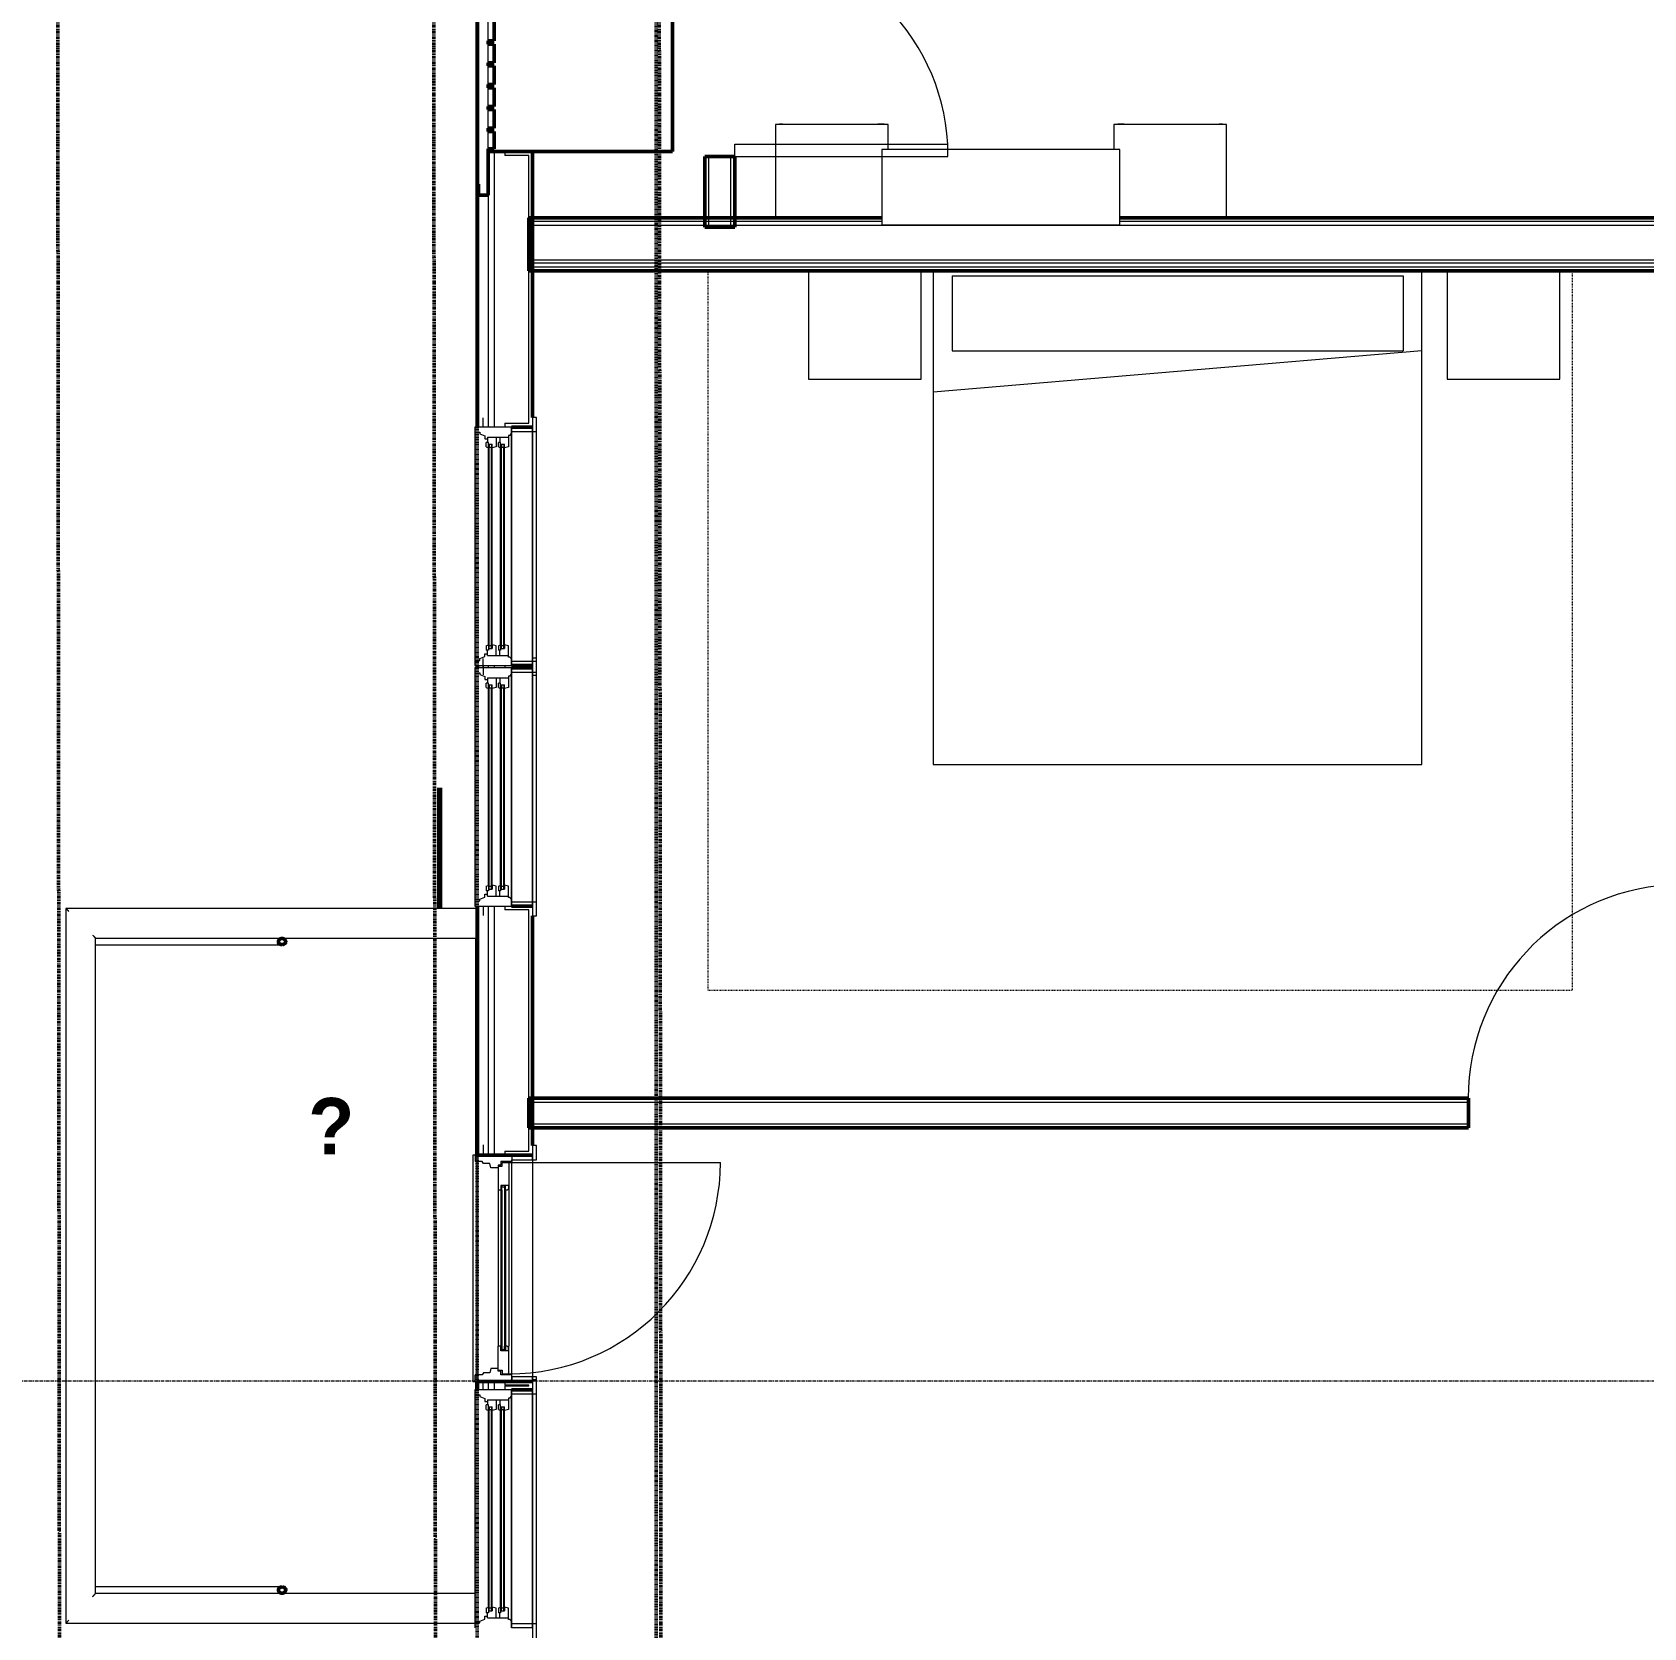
# Model space of a CAD drawing. Header units: inches. Extents: x -4217 to -1814, y 9706 to 12425.
# Drawn here: x -3931.7 to -3674.5, y 10127.8 to 10382.4 of the extents above; entities that cross this region are included whole.
import ezdxf

# ---------------------------------------------------------------- set-up
doc = ezdxf.new("R2010")
doc.units = ezdxf.units.IN
doc.header["$MEASUREMENT"] = 0
for name, pattern in [('Dash', [0.25, 0.125, -0.125]), ('Dash 1_16_', [0.125, 0.0625, -0.0625]), ('Double Dash 3_8_', [1, 0.375, -0.125, 0.125, -0.125, 0.125, -0.125]), ('Grid Line 1_2_', [0.875, 0.5, -0.125, 0.125, -0.125])]:
    doc.linetypes.add(name, pattern=pattern)
for name, color, linetype, lineweight in [('A-ANNO-DIMS', 211, 'Continuous', 9), ('A-ANNO-DIMS-96', 211, 'Continuous', 9), ('A-AREA-1', 130, 'Continuous', 70), ('A-AREA-IDEN', 2, 'Continuous', 9), ('A-DOOR-1', 7, 'Continuous', 9), ('A-DOOR-2', 50, 'Continuous', 20), ('A-DOOR-FRAM-1', 50, 'Continuous', 20), ('A-DOOR-FRAM-2', 7, 'Continuous', 9), ('A-DOOR-GLAZ-1', 7, 'Continuous', 9), ('A-FLOR-1', 10, 'Continuous', 13), ('A-FLOR-HRAL-1', 7, 'Continuous', 9), ('A-GENM-2', 7, 'Continuous', 9), ('A-GENM-3', 250, 'Continuous', 50), ('A-GLAZ-2', 250, 'Continuous', 50), ('A-GLAZ-3', 7, 'Continuous', 9), ('A-GLAZ-4', 50, 'Continuous', 20), ('A-WALL', 113, 'Continuous', 13), ('A-WALL-3', 250, 'Continuous', 50), ('A-WALL-4', 10, 'Continuous', 13), ('C-PROP-LINE-1', 250, 'Double Dash 3_8_', 50), ('C-PROP-LINE-2', 91, 'Dash 1_16_', 50), ('I-FURN-1', 7, 'Continuous', 9), ('I-FURN-HDLN-1', 7, 'Dash', 9), ('I-WALL-3', 2, 'Continuous', 50), ('S-GRID-1', 1, 'Grid Line 1_2_', 9)]:
    doc.layers.add(name, color=color, linetype=linetype, lineweight=lineweight)
doc.styles.add('Century Gothic', font='ufonts.com_century-gothic.ttf', dxfattribs={"height": 9})
doc.styles.add('Century Gothic_B', font='GOTHICB.TTF', dxfattribs={"height": 9})
doc.dimstyles.new('OD__1_8__Tol__', dxfattribs={"dimscale": 12, "dimtxt": 9.397514, "dimasz": 1, "dimexe": 0.75, "dimexo": 0.5, "dimgap": 0.125, "dimtad": 1, "dimdec": 3, "dimrnd": 0.125, "dimzin": 3, "dimdsep": 46, "dimlunit": 4, "dimtxsty": 'Century Gothic', "dimblk1": 'OBLIQUE', "dimblk2": 'OBLIQUE', "dimsah": 1, "dimcen": 0.09, "dimdle": 0.75, "dimazin": 0, "dimtfac": 1, "dimtdec": 4, "dimtix": 1, "dimtmove": 0, "dimatfit": 3, "dimfxl": 1, "dimtvp": 1, "dimtfill": 1, "dimfrac": 2, "dimtolj": 1, "dimtzin": 0, "dimarcsym": 2})

# ---------------------------------------------------------------- blocks, each defined once
blk = doc.blocks.new('DIMBLOCK7-FLOOR PLAN - 2ND FLOOR')
at = {"layer": 'A-ANNO-DIMS-96'}
for p, q in [((-4043.68, 9973.94), (-4043.68, 12124.84)), ((-3862.29, 12115.84), (-4052.68, 12115.84)), ((-4043.68, 12115.84), (-3862.29, 12115.84)), ((-3862.29, 9982.94), (-4052.68, 9982.94)), ((-4043.68, 9982.94), (-3862.29, 9982.94))]:
    blk.add_line(p, q, dxfattribs=at)
at = {"layer": 'A-ANNO-DIMS-96', "lineweight": 50}
for p, q in [((-4043.68, 12115.84), (-4049.68, 12121.84)), ((-4043.68, 12115.84), (-4037.68, 12109.84)), ((-4043.68, 9982.94), (-4049.68, 9988.94)), ((-4043.68, 9982.94), (-4037.68, 9976.94))]:
    blk.add_line(p, q, dxfattribs=at)
at = {"layer": 'A-ANNO-DIMS-96', "color": 0, "insert": (-4056.71, 11015.16), "char_height": 9, "width": 82.1611, "attachment_point": 1, "rotation": 90, "line_spacing_factor": 0.984502, "style": 'Century Gothic', "bg_fill": 3, "box_fill_scale": 1.25, "bg_fill_color": 256, "bg_fill_true_color": 13158600, "bg_fill_transparency": 0}
blk.add_mtext('177\' - 8 7/8"', dxfattribs=at)
blk = doc.blocks.new('_Oblique')
at = {"color": 0, "linetype": 'ByBlock', "lineweight": -2}
blk.add_line((-0.5, -0.5), (0.5, 0.5), dxfattribs=at)

msp = doc.modelspace()

# ---------------------------------------------------------------- linework, layer by layer
at = {"layer": 'A-DOOR-1'}
for centre, start, end in [((-3819.59725, 10362.5894), 3.365687, 90), ((-3668.45443, 10212.3394), 93.365687, 180)]:
    msp.add_arc(centre, 34.06659, start, end, dxfattribs=at)
at = {"layer": 'A-DOOR-2'}
for p, q in [((-3819.59725, 10364.5894), (-3785.58941, 10364.5894)), ((-3819.59725, 10362.5894), (-3819.59725, 10364.5894)), ((-3785.58941, 10362.5894), (-3785.58941, 10364.5894)), ((-3819.59725, 10362.5894), (-3785.58941, 10362.5894))]:
    msp.add_line(p, q, dxfattribs=at)
at = {"layer": 'A-DOOR-FRAM-2'}
for p, q in [((-3851.84874, 10204.7644), (-3851.84874, 10202.5144)), ((-3851.22374, 10204.7644), (-3851.84874, 10204.7644)), ((-3851.22374, 10202.5144), (-3851.22374, 10204.7644)), ((-3851.84874, 10202.5144), (-3851.84874, 10203.1394)), ((-3851.84874, 10202.5144), (-3851.22374, 10202.5144)), ((-3851.84874, 10167.37611), (-3851.84874, 10167.8894)), ((-3851.84874, 10167.8894), (-3851.84874, 10167.37611)), ((-3851.22374, 10167.8894), (-3851.84874, 10167.8894)), ((-3851.22374, 10167.37611), (-3851.22374, 10167.8894))]:
    msp.add_line(p, q, dxfattribs=at)
at = {"layer": 'A-GENM-3'}
msp.add_line((-3829.53624, 10363.3894), (-3829.53624, 10391.2644), dxfattribs=at)
at = {"layer": 'A-GLAZ-3'}
for p, q in [((-3851.84874, 10320.97611), (-3851.84874, 10279.82768)), ((-3851.22374, 10320.97611), (-3851.84874, 10320.97611)), ((-3851.22374, 10279.82768), (-3851.22374, 10320.97611)), ((-3851.84874, 10281.45268), (-3851.84874, 10319.35111)), ((-3851.84874, 10318.72611), (-3851.22374, 10318.72611)), ((-3851.84874, 10282.57611), (-3851.84874, 10241.42768)), ((-3851.22374, 10282.57611), (-3851.84874, 10282.57611)), ((-3851.84874, 10282.07768), (-3851.22374, 10282.07768)), ((-3851.22374, 10241.42768), (-3851.22374, 10282.57611)), ((-3851.84874, 10243.05268), (-3851.84874, 10280.95111)), ((-3851.84874, 10280.32611), (-3851.22374, 10280.32611)), ((-3851.84874, 10279.82768), (-3851.22374, 10279.82768)), ((-3851.84874, 10243.67768), (-3851.22374, 10243.67768)), ((-3851.84874, 10241.42768), (-3851.22374, 10241.42768)), ((-3851.84874, 10167.37611), (-3851.84874, 10126.22768)), ((-3851.22374, 10167.37611), (-3851.84874, 10167.37611)), ((-3851.84874, 10127.85268), (-3851.84874, 10165.75111)), ((-3851.22374, 10126.22768), (-3851.22374, 10167.37611)), ((-3851.84874, 10165.12611), (-3851.22374, 10165.12611)), ((-3851.84874, 10128.47768), (-3851.22374, 10128.47768))]:
    msp.add_line(p, q, dxfattribs=at)
at = {"layer": 'A-WALL'}
for p, q in [((-3796.10752, 10352.2144), (-3852.47374, 10352.2144)), ((-3796.10752, 10351.5894), (-3852.47374, 10351.5894)), ((-3504.67374, 10352.2144), (-3758.10752, 10352.2144)), ((-3504.67374, 10351.5894), (-3758.10752, 10351.5894)), ((-3501.42374, 10346.0894), (-3852.47374, 10346.0894)), ((-3501.42374, 10345.5894), (-3852.47374, 10345.5894)), ((-3501.42374, 10344.9644), (-3852.47374, 10344.9644))]:
    msp.add_line(p, q, dxfattribs=at)
at = {"layer": 'A-WALL-3'}
for p, q in [((-3851.84874, 10320.97611), (-3851.84874, 10363.3894)), ((-3824.34725, 10362.5894), (-3824.34725, 10351.3394)), ((-3819.59725, 10362.5894), (-3824.34725, 10362.5894)), ((-3819.59725, 10351.3394), (-3819.59725, 10362.5894)), ((-3824.34725, 10351.3394), (-3819.59725, 10351.3394)), ((-3851.84874, 10204.7644), (-3851.84874, 10241.42768)), ((-3702.45443, 10212.3394), (-3852.47374, 10212.3394)), ((-3852.47374, 10212.3394), (-3852.47374, 10207.5894)), ((-3702.45443, 10207.5894), (-3702.45443, 10212.3394)), ((-3852.47374, 10207.5894), (-3702.45443, 10207.5894))]:
    msp.add_line(p, q, dxfattribs=at)
at = {"layer": 'A-WALL-4'}
for p, q in [((-3852.47374, 10320.03861), (-3852.47374, 10362.7644)), ((-3823.72225, 10351.3394), (-3823.72225, 10362.5894)), ((-3820.22225, 10351.3394), (-3820.22225, 10362.5894)), ((-3852.47374, 10203.8894), (-3852.47374, 10242.36518)), ((-3852.47374, 10211.7144), (-3702.45443, 10211.7144)), ((-3852.47374, 10208.2144), (-3702.45443, 10208.2144)), ((-3851.84874, 10202.5144), (-3851.84874, 10167.8894)), ((-3852.47374, 10166.43861), (-3852.47374, 10166.5144))]:
    msp.add_line(p, q, dxfattribs=at)
at = {"layer": 'C-PROP-LINE-1'}
msp.add_line((-3833.41046, 12088.68951), (-3830.99429, 9768.08086), dxfattribs=at)
at = {"layer": 'C-PROP-LINE-2'}
msp.add_line((-3832.16202, 10010.0894), (-3832.16202, 12088.5894), dxfattribs=at)
at = {"layer": 'I-FURN-1'}
for p, q in [((-3795.10752, 10367.7144), (-3813.10752, 10367.7144)), ((-3813.10752, 10367.7144), (-3813.10752, 10352.8394)), ((-3811.9579, 10367.74545), (-3812.44701, 10367.74545)), ((-3811.9579, 10367.71431), (-3811.9579, 10367.74545)), ((-3795.77042, 10367.7462), (-3796.76489, 10367.7462)), ((-3796.76489, 10367.7462), (-3796.76489, 10367.71431)), ((-3795.77042, 10367.71431), (-3795.77042, 10367.7462)), ((-3795.10752, 10363.7144), (-3795.10752, 10367.7144)), ((-3741.10752, 10367.7144), (-3759.10752, 10367.7144)), ((-3759.10752, 10367.7144), (-3759.10752, 10363.7144)), ((-3758.44461, 10367.7462), (-3758.44461, 10367.71431)), ((-3757.45014, 10367.7462), (-3758.44461, 10367.7462)), ((-3757.45014, 10367.71431), (-3757.45014, 10367.7462)), ((-3741.76802, 10367.74545), (-3742.25713, 10367.74545)), ((-3742.25713, 10367.74545), (-3742.25713, 10367.71431)), ((-3741.10752, 10352.8394), (-3741.10752, 10367.7144)), ((-3758.10752, 10363.7144), (-3796.10752, 10363.7144)), ((-3796.10752, 10363.7144), (-3796.10752, 10351.7144)), ((-3758.10752, 10351.7144), (-3758.10752, 10363.7144)), ((-3796.10752, 10351.7144), (-3758.10752, 10351.7144)), ((-3796.10752, 10351.5894), (-3796.10752, 10351.7144)), ((-3796.10752, 10351.7144), (-3758.10752, 10351.7144)), ((-3758.10752, 10351.5894), (-3796.10752, 10351.5894)), ((-3758.10752, 10351.7144), (-3758.10752, 10351.5894)), ((-3807.83788, 10344.3394), (-3807.83788, 10327.0894)), ((-3789.83788, 10327.0894), (-3789.83788, 10344.3394)), ((-3787.90604, 10344.3394), (-3787.90604, 10265.5894)), ((-3784.90604, 10343.5894), (-3784.90604, 10331.5894)), ((-3784.90604, 10343.5894), (-3712.90604, 10343.5894)), ((-3712.90604, 10343.5894), (-3712.90604, 10331.5894)), ((-3709.90604, 10265.5894), (-3709.90604, 10344.3394)), ((-3705.90604, 10344.3394), (-3705.90604, 10327.0894)), ((-3687.90604, 10327.0894), (-3687.90604, 10344.3394)), ((-3709.90604, 10331.5894), (-3787.90604, 10325.00978)), ((-3784.90604, 10331.5894), (-3712.90604, 10331.5894)), ((-3807.83788, 10327.0894), (-3789.83788, 10327.0894)), ((-3705.90604, 10327.0894), (-3687.90604, 10327.0894)), ((-3787.90604, 10265.5894), (-3709.90604, 10265.5894))]:
    msp.add_line(p, q, dxfattribs=at)
at = {"layer": 'I-FURN-HDLN-1'}
for p, q in [((-3823.90604, 10344.3394), (-3823.90604, 10229.5894)), ((-3685.90604, 10229.5894), (-3685.90604, 10344.3394)), ((-3823.90604, 10229.5894), (-3685.90604, 10229.5894))]:
    msp.add_line(p, q, dxfattribs=at)
at = {"layer": 'I-WALL-3'}
for p, q in [((-3796.10752, 10352.8394), (-3852.47374, 10352.8394)), ((-3852.47374, 10352.8394), (-3852.47374, 10344.3394)), ((-3505.29874, 10352.8394), (-3758.10752, 10352.8394)), ((-3852.47374, 10344.3394), (-3501.42374, 10344.3394))]:
    msp.add_line(p, q, dxfattribs=at)

# ---------------------------------------------------------------- texts
at = {"layer": 'A-AREA-IDEN', "insert": (-3887.67234, 10212.36932), "char_height": 9, "width": 8.787, "attachment_point": 1, "style": 'Century Gothic_B'}
msp.add_mtext('\\fCentury Gothic|b1|i0|c0|p34|;?', dxfattribs=at)

# ---------------------------------------------------------------- next in the draw order: dimensions: what is measured, and where the dimension line sits
at = {"layer": 'A-ANNO-DIMS'}
dim = msp.add_linear_dim(base=(-4043.67756, 12115.8394), p1=(-3856.28624, 9982.9394), p2=(-3856.28624, 12115.8394), angle=90, dimstyle='OD__1_8__Tol__', override={"dimpost": '<>', "dimfxl": 2132.9}, dxfattribs=at)
dim.commit()
dim.dimension.update_dxf_attribs({"geometry": 'DIMBLOCK7-FLOOR PLAN - 2ND FLOOR', "text_midpoint": (-4050.40257, 11049.3894)})

# ---------------------------------------------------------------- next in the draw order: linework, layer by layer
at = {"layer": 'A-AREA-1'}
msp.add_line((-3866.72374, 10261.83969), (-3866.72374, 10242.61292), dxfattribs=at)
at = {"layer": 'A-DOOR-1'}
msp.add_line((-3855.62999, 10202.0769), (-3821.87999, 10202.0769), dxfattribs=at)
msp.add_arc((-3855.62999, 10202.0769), 33.75, 270, 0, dxfattribs=at)
at = {"layer": 'A-DOOR-2'}
for p, q in [((-3857.34849, 10201.46054), (-3856.703, 10201.46054)), ((-3857.34849, 10201.46054), (-3857.34849, 10197.6394)), ((-3856.703, 10201.46054), (-3856.69224, 10202.0769)), ((-3856.69224, 10202.0769), (-3855.62999, 10202.0769)), ((-3855.62999, 10202.0769), (-3855.62999, 10197.6394)), ((-3857.34874, 10197.6394), (-3857.34874, 10172.7644)), ((-3857.03624, 10197.6394), (-3857.34849, 10197.66974)), ((-3856.94224, 10197.6394), (-3857.03624, 10197.6394)), ((-3856.94224, 10198.3894), (-3856.94224, 10197.6394)), ((-3855.62999, 10198.3894), (-3856.94224, 10198.3894)), ((-3856.19224, 10197.6394), (-3856.19224, 10198.3894)), ((-3856.13024, 10197.6394), (-3856.19224, 10197.6394)), ((-3855.94424, 10197.6704), (-3856.13024, 10197.6394)), ((-3855.69224, 10197.87543), (-3855.94424, 10197.6704)), ((-3855.69224, 10198.3894), (-3855.69224, 10197.87543)), ((-3855.62999, 10198.3894), (-3855.69224, 10198.3894)), ((-3855.62999, 10197.6394), (-3855.62999, 10172.7644)), ((-3857.34849, 10168.94325), (-3857.34849, 10172.7644)), ((-3857.03624, 10172.7644), (-3857.34849, 10172.73405)), ((-3856.94224, 10172.7644), (-3857.03624, 10172.7644)), ((-3856.94224, 10172.0144), (-3856.94224, 10172.7644)), ((-3855.62999, 10172.0144), (-3856.94224, 10172.0144)), ((-3856.19224, 10172.7644), (-3856.19224, 10172.0144)), ((-3856.13024, 10172.7644), (-3856.19224, 10172.7644)), ((-3855.94424, 10172.7334), (-3856.13024, 10172.7644)), ((-3855.69224, 10172.52837), (-3855.94424, 10172.7334)), ((-3855.69224, 10172.0144), (-3855.69224, 10172.52837)), ((-3855.62999, 10172.0144), (-3855.69224, 10172.0144)), ((-3855.62999, 10168.3269), (-3855.62999, 10172.7644)), ((-3857.34849, 10168.94325), (-3856.703, 10168.94325)), ((-3856.703, 10168.94325), (-3856.69224, 10168.3269)), ((-3856.69224, 10168.3269), (-3855.62999, 10168.3269))]:
    msp.add_line(p, q, dxfattribs=at)
at = {"layer": 'A-DOOR-FRAM-1'}
for p, q in [((-3859.72374, 10204.8894), (-3859.72374, 10203.2644)), ((-3861.37999, 10203.2644), (-3861.37999, 10167.1394)), ((-3860.72374, 10203.2644), (-3861.37999, 10203.2644)), ((-3861.03624, 10203.2644), (-3855.16124, 10203.2644)), ((-3861.03624, 10203.2644), (-3861.03624, 10202.23315)), ((-3859.91459, 10202.23315), (-3861.03624, 10202.23315)), ((-3859.67389, 10201.8894), (-3859.91459, 10202.23315)), ((-3858.67274, 10201.8894), (-3859.67389, 10201.8894)), ((-3858.51756, 10201.2019), (-3858.67274, 10201.8894)), ((-3856.94324, 10201.6544), (-3857.38024, 10201.6544)), ((-3857.38024, 10201.6544), (-3857.38024, 10201.2019)), ((-3856.94324, 10202.23315), (-3856.94324, 10201.6544)), ((-3855.16124, 10202.23315), (-3856.94324, 10202.23315)), ((-3855.16124, 10203.2644), (-3855.16124, 10202.23315)), ((-3855.16124, 10203.1394), (-3855.16124, 10203.2644)), ((-3855.16124, 10167.8894), (-3855.16124, 10202.5144)), ((-3857.38024, 10201.2019), (-3858.51756, 10201.2019)), ((-3859.91459, 10168.17065), (-3861.03624, 10168.17065)), ((-3861.03624, 10167.1394), (-3861.03624, 10168.17065)), ((-3859.67389, 10168.5144), (-3859.91459, 10168.17065)), ((-3858.67274, 10168.5144), (-3859.67389, 10168.5144)), ((-3858.51756, 10169.2019), (-3858.67274, 10168.5144)), ((-3857.38024, 10169.2019), (-3858.51756, 10169.2019)), ((-3857.38024, 10168.7494), (-3857.38024, 10169.2019)), ((-3856.94324, 10168.7494), (-3857.38024, 10168.7494)), ((-3856.94324, 10168.17065), (-3856.94324, 10168.7494)), ((-3855.16124, 10168.17065), (-3856.94324, 10168.17065)), ((-3855.16124, 10167.1394), (-3855.16124, 10168.17065)), ((-3861.37999, 10167.1394), (-3860.72374, 10167.1394)), ((-3861.03624, 10167.1394), (-3855.16124, 10167.1394)), ((-3859.72374, 10165.81361), (-3859.72374, 10167.1394)), ((-3855.16124, 10167.5144), (-3855.16124, 10167.1394)), ((-3855.16124, 10167.1394), (-3855.16124, 10167.2644))]:
    msp.add_line(p, q, dxfattribs=at)
at = {"layer": 'A-DOOR-FRAM-2'}
for p, q in [((-3855.16124, 10203.1394), (-3855.16124, 10202.5144)), ((-3851.84874, 10203.1394), (-3855.16124, 10203.1394)), ((-3855.16124, 10202.5144), (-3851.84874, 10202.5144)), ((-3855.16124, 10167.8894), (-3855.16124, 10167.2644)), ((-3851.84874, 10167.8894), (-3855.16124, 10167.8894)), ((-3855.16124, 10167.2644), (-3851.84874, 10167.2644))]:
    msp.add_line(p, q, dxfattribs=at)
at = {"layer": 'A-DOOR-GLAZ-1'}
for p, q in [((-3856.94249, 10197.6394), (-3856.94249, 10172.7644)), ((-3856.78624, 10197.6394), (-3856.78624, 10198.3894)), ((-3856.78624, 10198.1794), (-3856.34874, 10198.1794)), ((-3856.78624, 10197.6394), (-3856.78624, 10172.7644)), ((-3856.34874, 10198.3894), (-3856.34874, 10197.6394)), ((-3856.34874, 10197.6394), (-3856.34874, 10172.7644)), ((-3856.19249, 10197.6394), (-3856.19249, 10172.7644)), ((-3856.78624, 10172.7644), (-3856.78624, 10172.0144)), ((-3856.78624, 10172.2244), (-3856.34874, 10172.2244)), ((-3856.34874, 10172.0144), (-3856.34874, 10172.7644))]:
    msp.add_line(p, q, dxfattribs=at)
at = {"layer": 'A-FLOR-1'}
for p, q in [((-3860.91124, 10203.2644), (-3860.91124, 10237.88999)), ((-3860.91124, 10165.81361), (-3860.91124, 10167.1394))]:
    msp.add_line(p, q, dxfattribs=at)
at = {"layer": 'A-FLOR-HRAL-1'}
for p, q in [((-3860.72374, 10242.6144), (-3926.33594, 10242.6144)), ((-3926.33594, 10242.6144), (-3926.33594, 10128.56499)), ((-3921.61153, 10237.88999), (-3860.72374, 10237.88999)), ((-3921.61153, 10133.2894), (-3921.61153, 10237.88999)), ((-3861.09874, 10133.2894), (-3921.61153, 10133.2894)), ((-3926.33594, 10128.56499), (-3861.09874, 10128.56499))]:
    msp.add_line(p, q, dxfattribs=at)
for points, knots in [([(-3926.33594, 10242.6144), (-3926.33576, 10242.6144), (-3926.32788, 10242.60625), (-3926.30114, 10242.57968), (-3926.27383, 10242.55227), (-3926.24515, 10242.52358), (-3926.21879, 10242.49741), (-3926.19085, 10242.46921), (-3926.15187, 10242.43038), (-3926.10889, 10242.38744), (-3926.07278, 10242.35106), (-3926.03491, 10242.31349), (-3925.96645, 10242.24502), (-3925.90565, 10242.18318), (-3925.8635, 10242.14196)], [0, 0, 0, 0, 0.166666667, 0.25, 0.333333333, 0.416666667, 0.458333333, 0.5, 0.583333333, 0.666666667, 0.708333333, 0.75, 0.833333333, 1, 1, 1, 1]), ([(-3922.08397, 10238.36243), (-3922.04183, 10238.3212), (-3921.98107, 10238.25936), (-3921.90269, 10238.18112), (-3921.85623, 10238.1348), (-3921.82151, 10238.09977), (-3921.78774, 10238.06624), (-3921.75663, 10238.03517), (-3921.72868, 10238.00697), (-3921.70233, 10237.9808), (-3921.67364, 10237.95211), (-3921.64633, 10237.9247), (-3921.61959, 10237.89813), (-3921.61171, 10237.88999), (-3921.61153, 10237.88999)], [0, 0, 0, 0, 0.166666667, 0.25, 0.333333333, 0.375, 0.416666667, 0.5, 0.541666667, 0.583333333, 0.666666667, 0.75, 0.833333333, 1, 1, 1, 1]), ([(-3922.08397, 10132.81696), (-3922.04274, 10132.8591), (-3921.98091, 10132.91986), (-3921.90266, 10132.99824), (-3921.85634, 10133.0447), (-3921.82131, 10133.07942), (-3921.78778, 10133.11319), (-3921.75672, 10133.1443), (-3921.72852, 10133.17224), (-3921.70235, 10133.1986), (-3921.67366, 10133.22729), (-3921.64625, 10133.25459), (-3921.61968, 10133.28134), (-3921.61153, 10133.28921), (-3921.61153, 10133.2894)], [0, 0, 0, 0, 0.166666667, 0.25, 0.333333333, 0.375, 0.416666667, 0.5, 0.541666667, 0.583333333, 0.666666667, 0.75, 0.833333333, 1, 1, 1, 1]), ([(-3926.33594, 10128.56499), (-3926.33594, 10128.56517), (-3926.32779, 10128.57305), (-3926.30123, 10128.59979), (-3926.27382, 10128.6271), (-3926.24512, 10128.65578), (-3926.21895, 10128.68214), (-3926.19076, 10128.71007), (-3926.15193, 10128.74906), (-3926.10898, 10128.79204), (-3926.0726, 10128.82815), (-3926.03503, 10128.86602), (-3925.96657, 10128.93447), (-3925.90473, 10128.99528), (-3925.8635, 10129.03743)], [0, 0, 0, 0, 0.166666667, 0.25, 0.333333333, 0.416666667, 0.458333333, 0.5, 0.583333333, 0.666666667, 0.708333333, 0.75, 0.833333333, 1, 1, 1, 1])]:
    msp.add_open_spline(points, degree=3, knots=knots, dxfattribs=at)
at = {"layer": 'A-GENM-2'}
for p, q in [((-3858.97374, 10381.06127), (-3858.97374, 10384.04565)), ((-3858.97374, 10377.5769), (-3858.97374, 10380.56127)), ((-3858.97374, 10374.09252), (-3858.97374, 10377.0769)), ((-3858.97374, 10370.60815), (-3858.97374, 10373.59252)), ((-3858.97374, 10367.12377), (-3858.97374, 10370.10815)), ((-3858.97374, 10363.8269), (-3858.97374, 10366.62377))]:
    msp.add_line(p, q, dxfattribs=at)
at = {"layer": 'A-GENM-3'}
for p, q in [((-3857.97374, 10384.04565), (-3857.97374, 10381.06127)), ((-3857.97374, 10381.06127), (-3858.97374, 10381.06127)), ((-3858.97374, 10381.06127), (-3858.97374, 10380.56127)), ((-3858.97374, 10380.56127), (-3857.97374, 10380.56127)), ((-3857.97374, 10380.56127), (-3857.97374, 10377.5769)), ((-3857.97374, 10377.5769), (-3858.97374, 10377.5769)), ((-3858.97374, 10377.5769), (-3858.97374, 10377.0769)), ((-3858.97374, 10377.0769), (-3857.97374, 10377.0769)), ((-3857.97374, 10377.0769), (-3857.97374, 10374.09252)), ((-3857.97374, 10374.09252), (-3858.97374, 10374.09252)), ((-3858.97374, 10374.09252), (-3858.97374, 10373.59252)), ((-3858.97374, 10373.59252), (-3857.97374, 10373.59252)), ((-3857.97374, 10373.59252), (-3857.97374, 10370.60815)), ((-3857.97374, 10370.60815), (-3858.97374, 10370.60815)), ((-3858.97374, 10370.60815), (-3858.97374, 10370.10815)), ((-3858.97374, 10370.10815), (-3857.97374, 10370.10815)), ((-3857.97374, 10370.10815), (-3857.97374, 10367.12377)), ((-3857.97374, 10367.12377), (-3858.97374, 10367.12377)), ((-3858.97374, 10367.12377), (-3858.97374, 10366.62377)), ((-3858.97374, 10366.62377), (-3857.97374, 10366.62377)), ((-3857.97374, 10366.62377), (-3857.97374, 10363.8269)), ((-3857.97374, 10363.8269), (-3858.97374, 10363.8269)), ((-3858.97374, 10363.8269), (-3858.97374, 10363.3894)), ((-3858.97374, 10363.3894), (-3829.53624, 10363.3894))]:
    msp.add_line(p, q, dxfattribs=at)
at = {"layer": 'A-GLAZ-2'}
for p, q in [((-3860.72374, 10396.21361), (-3860.72374, 10358.19018)), ((-3860.66124, 10358.19018), (-3860.66124, 10396.21361))]:
    msp.add_line(p, q, dxfattribs=at)
at = {"layer": 'A-GLAZ-3'}
for p, q in [((-3855.22374, 10319.35111), (-3855.22374, 10281.45268)), ((-3851.84874, 10319.35111), (-3855.22374, 10319.35111)), ((-3855.22374, 10318.72611), (-3851.84874, 10318.72611)), ((-3858.91124, 10284.70268), (-3858.91124, 10316.10111)), ((-3858.78624, 10316.69486), (-3858.78624, 10316.10111)), ((-3858.78624, 10316.22611), (-3858.41124, 10316.22611)), ((-3858.78624, 10284.70268), (-3858.78624, 10316.10111)), ((-3858.41124, 10316.69486), (-3858.41124, 10316.10111)), ((-3858.41124, 10284.70268), (-3858.41124, 10316.10111)), ((-3858.28624, 10284.70268), (-3858.28624, 10316.10111)), ((-3856.97374, 10284.70268), (-3856.97374, 10316.10111)), ((-3856.84874, 10316.69486), (-3856.84874, 10316.10111)), ((-3856.84874, 10316.22611), (-3856.47374, 10316.22611)), ((-3856.84874, 10284.70268), (-3856.84874, 10316.10111)), ((-3856.47374, 10316.69486), (-3856.47374, 10316.10111)), ((-3856.47374, 10284.70268), (-3856.47374, 10316.10111)), ((-3856.34874, 10284.70268), (-3856.34874, 10316.10111)), ((-3858.78624, 10284.10893), (-3858.78624, 10284.70268)), ((-3858.78624, 10284.57768), (-3858.41124, 10284.57768)), ((-3858.41124, 10284.10893), (-3858.41124, 10284.70268)), ((-3856.84874, 10284.10893), (-3856.84874, 10284.70268)), ((-3856.84874, 10284.57768), (-3856.47374, 10284.57768)), ((-3856.47374, 10284.10893), (-3856.47374, 10284.70268)), ((-3855.22374, 10282.07768), (-3851.84874, 10282.07768)), ((-3855.22374, 10281.45268), (-3851.84874, 10281.45268)), ((-3855.22374, 10280.95111), (-3855.22374, 10243.05268)), ((-3851.84874, 10280.95111), (-3855.22374, 10280.95111)), ((-3855.22374, 10280.32611), (-3851.84874, 10280.32611)), ((-3858.91124, 10246.30268), (-3858.91124, 10277.70111)), ((-3858.78624, 10278.29486), (-3858.78624, 10277.70111)), ((-3858.78624, 10277.82611), (-3858.41124, 10277.82611)), ((-3858.78624, 10246.30268), (-3858.78624, 10277.70111)), ((-3858.41124, 10278.29486), (-3858.41124, 10277.70111)), ((-3858.41124, 10246.30268), (-3858.41124, 10277.70111)), ((-3858.28624, 10246.30268), (-3858.28624, 10277.70111)), ((-3856.97374, 10246.30268), (-3856.97374, 10277.70111)), ((-3856.84874, 10278.29486), (-3856.84874, 10277.70111)), ((-3856.84874, 10277.82611), (-3856.47374, 10277.82611)), ((-3856.84874, 10246.30268), (-3856.84874, 10277.70111)), ((-3856.47374, 10278.29486), (-3856.47374, 10277.70111)), ((-3856.47374, 10246.30268), (-3856.47374, 10277.70111)), ((-3856.34874, 10246.30268), (-3856.34874, 10277.70111)), ((-3858.78624, 10245.70893), (-3858.78624, 10246.30268)), ((-3858.78624, 10246.17768), (-3858.41124, 10246.17768)), ((-3858.41124, 10245.70893), (-3858.41124, 10246.30268)), ((-3856.84874, 10245.70893), (-3856.84874, 10246.30268)), ((-3856.84874, 10246.17768), (-3856.47374, 10246.17768)), ((-3856.47374, 10245.70893), (-3856.47374, 10246.30268)), ((-3855.22374, 10243.67768), (-3851.84874, 10243.67768)), ((-3855.22374, 10243.05268), (-3851.84874, 10243.05268)), ((-3855.22374, 10165.75111), (-3855.22374, 10127.85268)), ((-3851.84874, 10165.75111), (-3855.22374, 10165.75111)), ((-3858.78624, 10163.09486), (-3858.78624, 10162.50111)), ((-3858.41124, 10163.09486), (-3858.41124, 10162.50111)), ((-3856.84874, 10163.09486), (-3856.84874, 10162.50111)), ((-3856.47374, 10163.09486), (-3856.47374, 10162.50111)), ((-3855.22374, 10165.12611), (-3851.84874, 10165.12611)), ((-3858.91124, 10131.10268), (-3858.91124, 10162.50111)), ((-3858.78624, 10162.62611), (-3858.41124, 10162.62611)), ((-3858.78624, 10131.10268), (-3858.78624, 10162.50111)), ((-3858.41124, 10131.10268), (-3858.41124, 10162.50111)), ((-3858.28624, 10131.10268), (-3858.28624, 10162.50111)), ((-3856.97374, 10131.10268), (-3856.97374, 10162.50111)), ((-3856.84874, 10162.62611), (-3856.47374, 10162.62611)), ((-3856.84874, 10131.10268), (-3856.84874, 10162.50111)), ((-3856.47374, 10131.10268), (-3856.47374, 10162.50111)), ((-3856.34874, 10131.10268), (-3856.34874, 10162.50111)), ((-3858.78624, 10130.50893), (-3858.78624, 10131.10268)), ((-3858.78624, 10130.97768), (-3858.41124, 10130.97768)), ((-3858.41124, 10130.50893), (-3858.41124, 10131.10268)), ((-3856.84874, 10130.50893), (-3856.84874, 10131.10268)), ((-3856.84874, 10130.97768), (-3856.47374, 10130.97768)), ((-3856.47374, 10130.50893), (-3856.47374, 10131.10268)), ((-3855.22374, 10128.47768), (-3851.84874, 10128.47768)), ((-3855.22374, 10127.85268), (-3851.84874, 10127.85268))]:
    msp.add_line(p, q, dxfattribs=at)
at = {"layer": 'A-GLAZ-4'}
for p, q in [((-3859.72374, 10319.41361), (-3859.72374, 10320.91361)), ((-3861.09874, 10319.41361), (-3861.09874, 10281.39018)), ((-3855.22374, 10319.41361), (-3861.09874, 10319.41361)), ((-3861.09874, 10318.60111), (-3860.28624, 10318.60111)), ((-3860.28624, 10318.60111), (-3860.28624, 10318.32643)), ((-3860.28624, 10318.32643), (-3859.47374, 10318.00736)), ((-3859.47374, 10318.00736), (-3859.47374, 10317.53861)), ((-3859.47374, 10317.53861), (-3859.03624, 10317.53861)), ((-3859.03624, 10317.81986), (-3859.03624, 10316.97611)), ((-3859.03624, 10317.81986), (-3855.72374, 10317.81986)), ((-3857.66124, 10317.81986), (-3857.66124, 10316.25736)), ((-3857.09874, 10317.81986), (-3857.09874, 10316.97611)), ((-3855.5039, 10318.06986), (-3855.72374, 10318.06986)), ((-3855.72374, 10318.06986), (-3855.72374, 10316.25736)), ((-3855.5039, 10318.06986), (-3855.22374, 10318.40375)), ((-3855.22374, 10281.39018), (-3855.22374, 10319.41361)), ((-3859.25499, 10316.25736), (-3859.25499, 10316.97611)), ((-3858.91124, 10316.97611), (-3859.25499, 10316.97611)), ((-3859.25499, 10316.25736), (-3858.91124, 10316.10424)), ((-3858.91124, 10316.10424), (-3858.91124, 10316.97611)), ((-3858.91124, 10316.69486), (-3858.28624, 10316.69486)), ((-3858.28624, 10316.10111), (-3858.28624, 10316.69486)), ((-3857.66124, 10316.25736), (-3858.28624, 10316.10111)), ((-3857.31749, 10316.25736), (-3857.31749, 10316.97611)), ((-3856.97374, 10316.97611), (-3857.31749, 10316.97611)), ((-3857.31749, 10316.25736), (-3856.97374, 10316.10424)), ((-3856.97374, 10316.10424), (-3856.97374, 10316.97611)), ((-3856.97374, 10316.69486), (-3856.34874, 10316.69486)), ((-3856.34874, 10316.10111), (-3856.34874, 10316.69486)), ((-3855.72374, 10316.25736), (-3856.34874, 10316.10111)), ((-3859.25499, 10284.54643), (-3858.91124, 10284.69955)), ((-3859.25499, 10284.54643), (-3859.25499, 10283.82768)), ((-3858.91124, 10283.82768), (-3859.25499, 10283.82768)), ((-3859.03624, 10282.98393), (-3859.03624, 10283.82768)), ((-3858.91124, 10284.69955), (-3858.91124, 10283.82768)), ((-3858.91124, 10284.10893), (-3858.28624, 10284.10893)), ((-3858.28624, 10284.70268), (-3858.28624, 10284.10893)), ((-3857.66124, 10284.54643), (-3858.28624, 10284.70268)), ((-3857.66124, 10282.98393), (-3857.66124, 10284.54643)), ((-3857.31749, 10284.54643), (-3856.97374, 10284.69955)), ((-3857.31749, 10284.54643), (-3857.31749, 10283.82768)), ((-3856.97374, 10283.82768), (-3857.31749, 10283.82768)), ((-3857.09874, 10282.98393), (-3857.09874, 10283.82768)), ((-3856.97374, 10284.69955), (-3856.97374, 10283.82768)), ((-3856.97374, 10284.10893), (-3856.34874, 10284.10893)), ((-3856.34874, 10284.70268), (-3856.34874, 10284.10893)), ((-3855.72374, 10284.54643), (-3856.34874, 10284.70268)), ((-3855.72374, 10282.73393), (-3855.72374, 10284.54643)), ((-3861.09874, 10282.20268), (-3860.28624, 10282.20268)), ((-3861.09874, 10281.39018), (-3855.22374, 10281.39018)), ((-3860.28624, 10282.47736), (-3859.47374, 10282.79643)), ((-3860.28624, 10282.20268), (-3860.28624, 10282.47736)), ((-3859.72374, 10281.01361), (-3859.72374, 10282.51361)), ((-3859.72374, 10281.39018), (-3859.72374, 10279.89018)), ((-3859.47374, 10283.26518), (-3859.03624, 10283.26518)), ((-3859.47374, 10282.79643), (-3859.47374, 10283.26518)), ((-3859.03624, 10282.98393), (-3855.72374, 10282.98393)), ((-3855.5039, 10282.73393), (-3855.72374, 10282.73393)), ((-3855.5039, 10282.73393), (-3855.22374, 10282.40005)), ((-3861.09874, 10281.01361), (-3861.09874, 10242.99018)), ((-3855.22374, 10281.01361), (-3861.09874, 10281.01361)), ((-3861.09874, 10280.20111), (-3860.28624, 10280.20111)), ((-3860.28624, 10280.20111), (-3860.28624, 10279.92643)), ((-3860.28624, 10279.92643), (-3859.47374, 10279.60736)), ((-3859.47374, 10279.60736), (-3859.47374, 10279.13861)), ((-3859.47374, 10279.13861), (-3859.03624, 10279.13861)), ((-3859.25499, 10277.85736), (-3859.25499, 10278.57611)), ((-3858.91124, 10278.57611), (-3859.25499, 10278.57611)), ((-3859.03624, 10279.41986), (-3859.03624, 10278.57611)), ((-3859.03624, 10279.41986), (-3855.72374, 10279.41986)), ((-3858.91124, 10277.70424), (-3858.91124, 10278.57611)), ((-3857.66124, 10279.41986), (-3857.66124, 10277.85736)), ((-3857.31749, 10277.85736), (-3857.31749, 10278.57611)), ((-3856.97374, 10278.57611), (-3857.31749, 10278.57611)), ((-3857.09874, 10279.41986), (-3857.09874, 10278.57611)), ((-3856.97374, 10277.70424), (-3856.97374, 10278.57611)), ((-3855.5039, 10279.66986), (-3855.72374, 10279.66986)), ((-3855.72374, 10279.66986), (-3855.72374, 10277.85736)), ((-3855.5039, 10279.66986), (-3855.22374, 10280.00375)), ((-3855.22374, 10242.99018), (-3855.22374, 10281.01361)), ((-3859.25499, 10277.85736), (-3858.91124, 10277.70424)), ((-3858.91124, 10278.29486), (-3858.28624, 10278.29486)), ((-3858.28624, 10277.70111), (-3858.28624, 10278.29486)), ((-3857.66124, 10277.85736), (-3858.28624, 10277.70111)), ((-3857.31749, 10277.85736), (-3856.97374, 10277.70424)), ((-3856.97374, 10278.29486), (-3856.34874, 10278.29486)), ((-3856.34874, 10277.70111), (-3856.34874, 10278.29486)), ((-3855.72374, 10277.85736), (-3856.34874, 10277.70111)), ((-3859.25499, 10246.14643), (-3858.91124, 10246.29955)), ((-3859.25499, 10246.14643), (-3859.25499, 10245.42768)), ((-3858.91124, 10245.42768), (-3859.25499, 10245.42768)), ((-3859.03624, 10244.58393), (-3859.03624, 10245.42768)), ((-3858.91124, 10246.29955), (-3858.91124, 10245.42768)), ((-3858.91124, 10245.70893), (-3858.28624, 10245.70893)), ((-3858.28624, 10246.30268), (-3858.28624, 10245.70893)), ((-3857.66124, 10246.14643), (-3858.28624, 10246.30268)), ((-3857.66124, 10244.58393), (-3857.66124, 10246.14643)), ((-3857.31749, 10246.14643), (-3856.97374, 10246.29955)), ((-3857.31749, 10246.14643), (-3857.31749, 10245.42768)), ((-3856.97374, 10245.42768), (-3857.31749, 10245.42768)), ((-3857.09874, 10244.58393), (-3857.09874, 10245.42768)), ((-3856.97374, 10246.29955), (-3856.97374, 10245.42768)), ((-3856.97374, 10245.70893), (-3856.34874, 10245.70893)), ((-3856.34874, 10246.30268), (-3856.34874, 10245.70893)), ((-3855.72374, 10246.14643), (-3856.34874, 10246.30268)), ((-3855.72374, 10244.33393), (-3855.72374, 10246.14643)), ((-3861.09874, 10243.80268), (-3860.28624, 10243.80268)), ((-3861.09874, 10242.99018), (-3855.22374, 10242.99018)), ((-3860.28624, 10244.07736), (-3859.47374, 10244.39643)), ((-3860.28624, 10243.80268), (-3860.28624, 10244.07736)), ((-3859.72374, 10242.99018), (-3859.72374, 10241.49018)), ((-3859.47374, 10244.86518), (-3859.03624, 10244.86518)), ((-3859.47374, 10244.39643), (-3859.47374, 10244.86518)), ((-3859.03624, 10244.58393), (-3855.72374, 10244.58393)), ((-3855.5039, 10244.33393), (-3855.72374, 10244.33393)), ((-3855.5039, 10244.33393), (-3855.22374, 10244.00005)), ((-3861.09874, 10165.81361), (-3861.09874, 10127.79018)), ((-3855.22374, 10165.81361), (-3861.09874, 10165.81361)), ((-3859.72374, 10165.81361), (-3859.72374, 10167.31361)), ((-3855.22374, 10127.79018), (-3855.22374, 10165.81361)), ((-3861.09874, 10165.00111), (-3860.28624, 10165.00111)), ((-3860.28624, 10165.00111), (-3860.28624, 10164.72643)), ((-3860.28624, 10164.72643), (-3859.47374, 10164.40736)), ((-3859.47374, 10164.40736), (-3859.47374, 10163.93861)), ((-3859.47374, 10163.93861), (-3859.03624, 10163.93861)), ((-3859.25499, 10162.65736), (-3859.25499, 10163.37611)), ((-3858.91124, 10163.37611), (-3859.25499, 10163.37611)), ((-3859.03624, 10164.21986), (-3859.03624, 10163.37611)), ((-3859.03624, 10164.21986), (-3855.72374, 10164.21986)), ((-3858.91124, 10162.50424), (-3858.91124, 10163.37611)), ((-3858.91124, 10163.09486), (-3858.28624, 10163.09486)), ((-3858.28624, 10162.50111), (-3858.28624, 10163.09486)), ((-3857.66124, 10164.21986), (-3857.66124, 10162.65736)), ((-3857.31749, 10162.65736), (-3857.31749, 10163.37611)), ((-3856.97374, 10163.37611), (-3857.31749, 10163.37611)), ((-3857.09874, 10164.21986), (-3857.09874, 10163.37611)), ((-3856.97374, 10162.50424), (-3856.97374, 10163.37611)), ((-3856.97374, 10163.09486), (-3856.34874, 10163.09486)), ((-3856.34874, 10162.50111), (-3856.34874, 10163.09486)), ((-3855.5039, 10164.46986), (-3855.72374, 10164.46986)), ((-3855.72374, 10164.46986), (-3855.72374, 10162.65736)), ((-3855.5039, 10164.46986), (-3855.22374, 10164.80375)), ((-3859.25499, 10162.65736), (-3858.91124, 10162.50424)), ((-3857.66124, 10162.65736), (-3858.28624, 10162.50111)), ((-3857.31749, 10162.65736), (-3856.97374, 10162.50424)), ((-3855.72374, 10162.65736), (-3856.34874, 10162.50111)), ((-3859.47374, 10129.66518), (-3859.03624, 10129.66518)), ((-3859.47374, 10129.19643), (-3859.47374, 10129.66518)), ((-3859.25499, 10130.94643), (-3858.91124, 10131.09955)), ((-3859.25499, 10130.94643), (-3859.25499, 10130.22768)), ((-3858.91124, 10130.22768), (-3859.25499, 10130.22768)), ((-3859.03624, 10129.38393), (-3859.03624, 10130.22768)), ((-3859.03624, 10129.38393), (-3855.72374, 10129.38393)), ((-3858.91124, 10131.09955), (-3858.91124, 10130.22768)), ((-3858.91124, 10130.50893), (-3858.28624, 10130.50893)), ((-3858.28624, 10131.10268), (-3858.28624, 10130.50893)), ((-3857.66124, 10130.94643), (-3858.28624, 10131.10268)), ((-3857.66124, 10129.38393), (-3857.66124, 10130.94643)), ((-3857.31749, 10130.94643), (-3856.97374, 10131.09955)), ((-3857.31749, 10130.94643), (-3857.31749, 10130.22768)), ((-3856.97374, 10130.22768), (-3857.31749, 10130.22768)), ((-3857.09874, 10129.38393), (-3857.09874, 10130.22768)), ((-3856.97374, 10131.09955), (-3856.97374, 10130.22768)), ((-3856.97374, 10130.50893), (-3856.34874, 10130.50893)), ((-3856.34874, 10131.10268), (-3856.34874, 10130.50893)), ((-3855.72374, 10130.94643), (-3856.34874, 10131.10268)), ((-3855.72374, 10129.13393), (-3855.72374, 10130.94643)), ((-3861.09874, 10128.60268), (-3860.28624, 10128.60268)), ((-3860.28624, 10128.87736), (-3859.47374, 10129.19643)), ((-3860.28624, 10128.60268), (-3860.28624, 10128.87736)), ((-3855.5039, 10129.13393), (-3855.72374, 10129.13393)), ((-3855.5039, 10129.13393), (-3855.22374, 10128.80005))]:
    msp.add_line(p, q, dxfattribs=at)
at = {"layer": 'A-WALL-3'}
for p, q in [((-3851.84874, 10363.3894), (-3858.97374, 10363.3894)), ((-3858.97374, 10363.3894), (-3858.97374, 10356.44018)), ((-3860.47374, 10358.19018), (-3860.72374, 10358.19018)), ((-3860.72374, 10358.19018), (-3860.72374, 10319.41361)), ((-3860.47374, 10356.44018), (-3860.47374, 10358.19018)), ((-3858.97374, 10356.44018), (-3860.47374, 10356.44018)), ((-3855.22374, 10319.41361), (-3851.84874, 10319.41361)), ((-3860.72374, 10281.39018), (-3860.72374, 10281.01361)), ((-3851.84874, 10281.39018), (-3855.22374, 10281.39018)), ((-3855.22374, 10281.01361), (-3851.84874, 10281.01361)), ((-3860.72374, 10242.99018), (-3860.72374, 10203.2644)), ((-3851.84874, 10242.99018), (-3855.22374, 10242.99018)), ((-3860.72374, 10203.2644), (-3851.84874, 10203.2644)), ((-3851.84874, 10167.1394), (-3860.72374, 10167.1394)), ((-3860.72374, 10167.1394), (-3860.72374, 10165.81361)), ((-3855.22374, 10165.81361), (-3851.84874, 10165.81361))]:
    msp.add_line(p, q, dxfattribs=at)
at = {"layer": 'A-WALL-3', "flags": 128}
for points in [[(-3891.85535, 10237.82821), (-3891.99645, 10237.81368), (-3892.12935, 10237.77094), (-3892.24632, 10237.70246), (-3892.34057, 10237.61224), (-3892.40663, 10237.50551), (-3892.44064, 10237.38848), (-3892.44064, 10237.26794), (-3892.40663, 10237.15091), (-3892.34057, 10237.04418), (-3892.24632, 10236.95395), (-3892.12935, 10236.88548), (-3891.99645, 10236.84274), (-3891.85535, 10236.82821)], [(-3891.85535, 10236.82821), (-3891.71425, 10236.84274), (-3891.58136, 10236.88548), (-3891.46438, 10236.95395), (-3891.37013, 10237.04418), (-3891.30408, 10237.15091), (-3891.27006, 10237.26794), (-3891.27006, 10237.38848), (-3891.30408, 10237.50551), (-3891.37013, 10237.61224), (-3891.46438, 10237.70246), (-3891.58136, 10237.77094), (-3891.71425, 10237.81368), (-3891.85535, 10237.82821)], [(-3891.85535, 10134.33443), (-3891.99645, 10134.3199), (-3892.12935, 10134.27716), (-3892.24632, 10134.20869), (-3892.34057, 10134.11847), (-3892.40663, 10134.01174), (-3892.44064, 10133.8947), (-3892.44064, 10133.77416), (-3892.40663, 10133.65713), (-3892.34057, 10133.5504), (-3892.24632, 10133.46018), (-3892.12935, 10133.39171), (-3891.99645, 10133.34896), (-3891.85535, 10133.33443)], [(-3891.85535, 10133.33443), (-3891.71425, 10133.34896), (-3891.58136, 10133.39171), (-3891.46438, 10133.46018), (-3891.37013, 10133.5504), (-3891.30408, 10133.65713), (-3891.27006, 10133.77416), (-3891.27006, 10133.8947), (-3891.30408, 10134.01174), (-3891.37013, 10134.11847), (-3891.46438, 10134.20869), (-3891.58136, 10134.27716), (-3891.71425, 10134.3199), (-3891.85535, 10134.33443)]]:
    msp.add_lwpolyline(points, dxfattribs=at)
at = {"layer": 'A-WALL-4'}
for p, q in [((-3857.97374, 10363.3894), (-3857.97374, 10319.41361)), ((-3856.28624, 10363.3894), (-3856.28624, 10362.7644)), ((-3852.47374, 10362.7644), (-3856.28624, 10362.7644)), ((-3860.47374, 10356.44018), (-3860.47374, 10319.41361)), ((-3858.97374, 10356.44018), (-3858.97374, 10319.41361)), ((-3856.28624, 10320.03861), (-3856.28624, 10319.41361)), ((-3856.28624, 10320.03861), (-3852.47374, 10320.03861)), ((-3860.47374, 10281.39018), (-3860.47374, 10281.01361)), ((-3858.97374, 10281.39018), (-3858.97374, 10281.01361)), ((-3857.97374, 10281.39018), (-3857.97374, 10281.01361)), ((-3856.28624, 10281.39018), (-3856.28624, 10281.01361)), ((-3860.47374, 10242.99018), (-3860.47374, 10203.2644)), ((-3858.97374, 10242.99018), (-3858.97374, 10203.2644)), ((-3857.97374, 10242.99018), (-3857.97374, 10203.2644)), ((-3856.28624, 10242.99018), (-3856.28624, 10242.36518)), ((-3852.47374, 10242.36518), (-3856.28624, 10242.36518)), ((-3891.85535, 10237.82821), (-3921.61154, 10237.82821)), ((-3921.6117, 10236.82821), (-3891.85535, 10236.82821)), ((-3856.28624, 10203.8894), (-3856.28624, 10203.2644)), ((-3856.28624, 10203.8894), (-3852.47374, 10203.8894)), ((-3860.72374, 10167.1394), (-3860.72374, 10203.2644)), ((-3860.47374, 10167.1394), (-3860.47374, 10165.81361)), ((-3858.97374, 10167.1394), (-3858.97374, 10165.81361)), ((-3857.97374, 10167.1394), (-3857.97374, 10165.81361)), ((-3856.28624, 10167.1394), (-3856.28624, 10166.5144)), ((-3852.47374, 10166.5144), (-3856.28624, 10166.5144)), ((-3856.28624, 10166.43861), (-3856.28624, 10165.81361)), ((-3856.28624, 10166.43861), (-3852.47374, 10166.43861)), ((-3891.85535, 10134.33443), (-3921.61153, 10134.33443)), ((-3921.61153, 10133.33443), (-3891.85535, 10133.33443))]:
    msp.add_line(p, q, dxfattribs=at)
at = {"layer": 'C-PROP-LINE-1'}
for p, q in [((-3929.52303, 12184.68951), (-3927.0955, 9853.16749)), ((-3869.44796, 12124.68951), (-3867.12227, 9890.97905))]:
    msp.add_line(p, q, dxfattribs=at)
at = {"layer": 'C-PROP-LINE-2'}
msp.add_line((-3860.72374, 9980.1894), (-3860.72374, 11434.3894), dxfattribs=at)
at = {"layer": 'S-GRID-1'}
msp.add_line((-1814.20638, 10167.1894), (-4168.71446, 10167.1894), dxfattribs=at)

doc.saveas('drawing.dxf')
